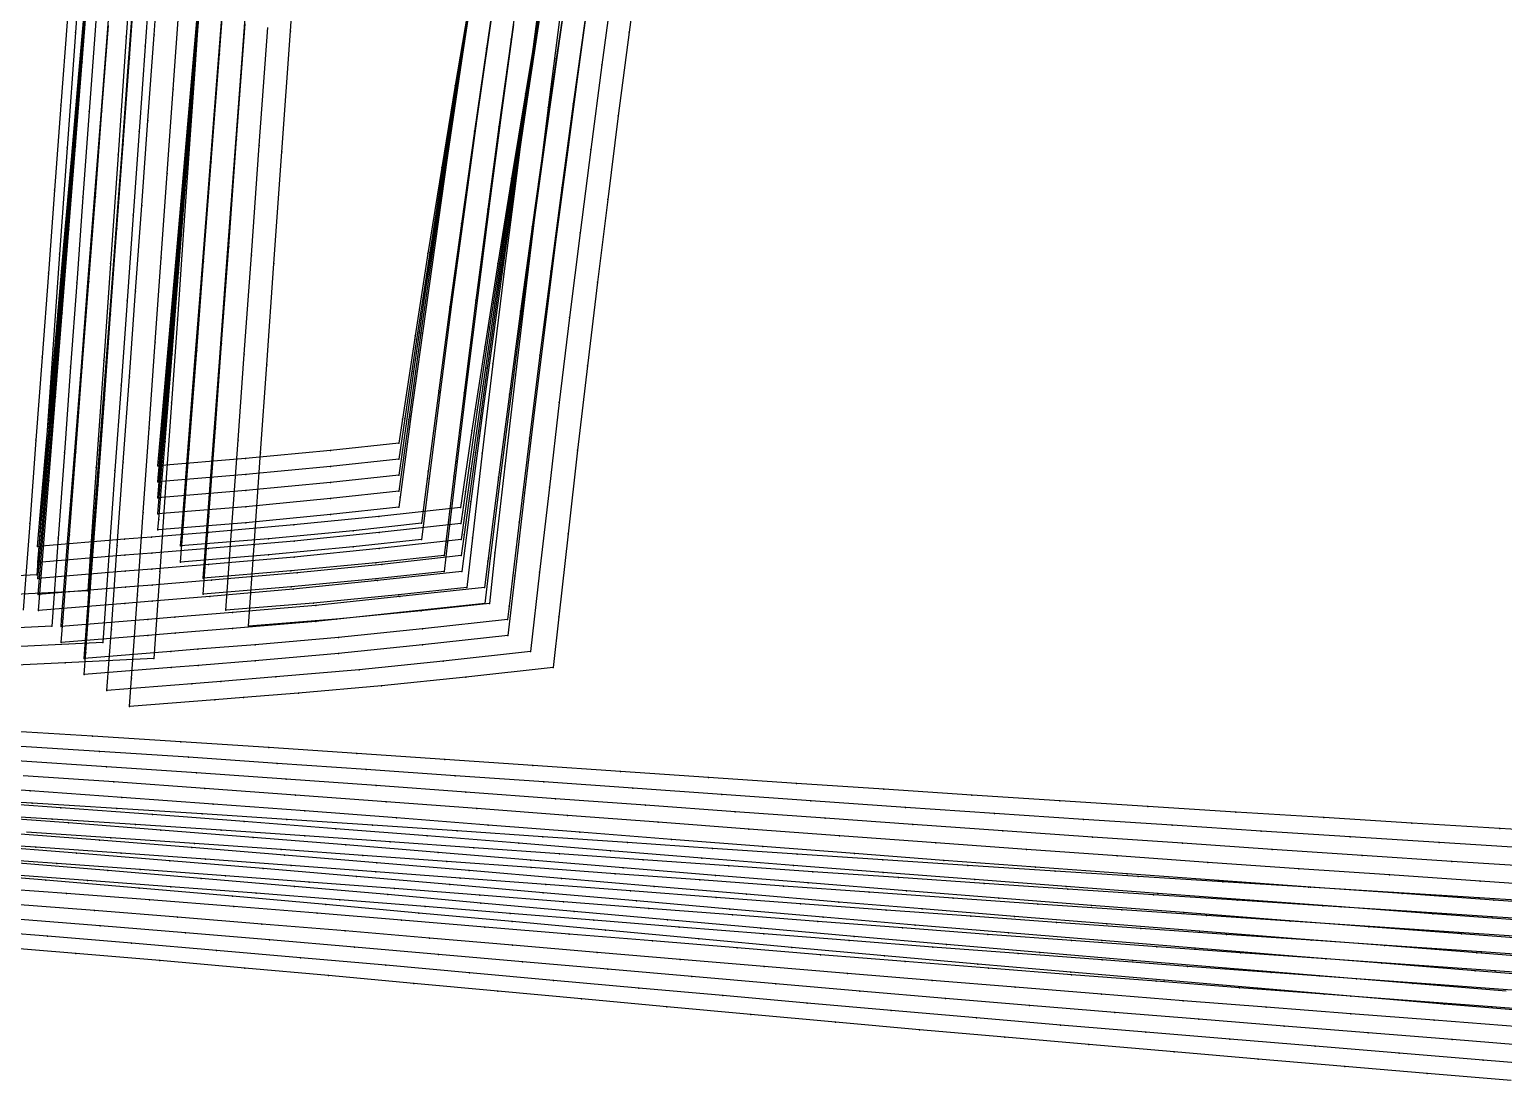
# Model space of a CAD drawing. Extents: x -2408 to 1029, y -526 to 2095.
# Drawn here: x -656.4 to -390.9, y -510.8 to -321.7 of the extents above; entities that cross this region are included whole.
import ezdxf

# ---------------------------------------------------------------- set-up
doc = ezdxf.new("R2010")
doc.units = 0

# ---------------------------------------------------------------- blocks, each defined once
blk = doc.blocks.new(' -30')
at = {"layer": '1'}
for points in [[(-373.159335, -306.029753), (-388.425717, -305.092813), (-403.8543, -304.140616), (-419.119852, -303.190243), (-434.551643, -302.220237), (-449.815997, -301.250772), (-464.742282, -300.291929), (-480.513872, -299.265657), (-495.775766, -298.258206), (-511.213094, -297.224178), (-526.473238, -296.190561), (-541.755748, -295.148551), (-557.015282, -294.106065), (-572.430787, -293.055858), (-587.691043, -292.023998), (-603.09054, -290.995455), (-618.352803, -289.993615), (-633.737054, -289.006423), (-649.002495, -288.05404), (-664.372192, -287.127176)], [(23.03223, -221.307352), (20.468155, -236.538679), (17.963312, -251.779861), (15.506252, -267.084718), (13.163728, -282.05538), (10.86412, -297.137159), (8.794178, -310.970135), (-5.88525, -312.609182), (-21.190598, -314.147225), (-36.59148, -315.480425), (-46.831846, -316.310787), (-51.691847, -316.704869), (-67.377715, -317.994652), (-66.635922, -309.541909), (-65.310522, -294.438955), (-63.969865, -279.162157), (-62.616455, -263.740033), (-61.268442, -248.379416), (-59.91503, -232.957276), (-58.596081, -217.927838)]]:
    blk.add_lwpolyline(points, dxfattribs=at)
at = {"layer": '14'}
for points in [[(-368.822548, -293.571679), (-384.674062, -292.600278), (-400.525082, -291.622457), (-416.375571, -290.636785), (-432.225418, -289.641835), (-448.074642, -288.636175), (-463.923113, -287.61838), (-479.770851, -286.587015), (-495.617764, -285.540654), (-511.314248, -284.488639), (-527.159674, -283.414513), (-543.004706, -282.333607), (-558.84971, -281.251301), (-574.694902, -280.172981), (-590.540647, -279.104026), (-606.387162, -278.049823), (-622.234812, -277.01575), (-638.083812, -276.007195), (-653.93453, -275.029536)], [(10.512979, -219.172334), (7.845557, -235.02047), (5.418554, -249.799407), (2.933615, -265.292799), (0.612923, -280.114434), (-1.669604, -295.087465), (-2.310144, -299.394169), (-14.623858, -300.726817), (-29.894684, -302.187182), (-45.705562, -303.476734), (-45.705562, -303.476734), (-45.123364, -296.84259), (-43.857443, -282.417409), (-42.430701, -266.159663), (-41.164423, -251.730409), (-39.762297, -235.753175), (-38.253435, -218.559679)]]:
    blk.add_lwpolyline(points, dxfattribs=at)
at = {"layer": '2'}
for p in [(-2.310144, -299.394169), (-45.705562, -303.476734), (8.794178, -310.970135), (-67.377715, -317.994652)]:
    blk.add_point(p, dxfattribs=at)
at = {"layer": '3'}
for p in [(-59.91503, -232.957276), (-39.762297, -235.753175), (7.845557, -235.02047), (20.468155, -236.538679), (-61.268442, -248.379416), (-41.164423, -251.730409), (5.418554, -249.799407), (17.963312, -251.779861), (-62.616455, -263.740033), (2.933615, -265.292799), (-42.430701, -266.159663), (15.506252, -267.084718), (-638.083812, -276.007195), (-622.234812, -277.01575), (-606.387162, -278.049823), (-590.540647, -279.104026), (-574.694902, -280.172981), (-558.84971, -281.251301), (-63.969865, -279.162157), (0.612923, -280.114434), (-543.004706, -282.333607), (-527.159674, -283.414513), (-43.857443, -282.417409), (13.163728, -282.05538), (-511.314248, -284.488639), (-495.617764, -285.540654), (-479.770851, -286.587015), (-649.002495, -288.05404), (-633.737054, -289.006423), (-463.923113, -287.61838), (-448.074642, -288.636175), (-618.352803, -289.993615), (-603.09054, -290.995455), (-432.225418, -289.641835), (-416.375571, -290.636785), (-400.525082, -291.622457), (-587.691043, -292.023998), (-572.430787, -293.055858), (-557.015282, -294.106065), (-384.674062, -292.600278), (-65.310522, -294.438955), (-541.755748, -295.148551), (-526.473238, -296.190561), (-511.213094, -297.224178), (-45.123364, -296.84259), (-1.669604, -295.087465), (10.86412, -297.137159), (-495.775766, -298.258206), (-480.513872, -299.265657), (-464.742282, -300.291929), (-449.815997, -301.250772), (-434.551643, -302.220237), (-29.894684, -302.187182), (-14.623858, -300.726817), (-419.119852, -303.190243), (-403.8543, -304.140616), (-388.425717, -305.092813), (-45.705562, -303.476734), (-66.635922, -309.541909), (-5.88525, -312.609182), (-36.59148, -315.480425), (-21.190598, -314.147225), (-51.691847, -316.704869), (-46.831846, -316.310787)]:
    blk.add_point(p, dxfattribs=at)
at = {"layer": '4'}
for p in [(-45.705562, -303.476734), (-46.831846, -316.310787)]:
    blk.add_point(p, dxfattribs=at)
blk = doc.blocks.new(' -31')
at = {"layer": '1'}
for points in [[(-370.646631, -309.464332), (-386.065395, -308.481187), (-401.470856, -307.495575), (-416.563246, -306.523903), (-431.967762, -305.523372), (-447.064334, -304.533157), (-462.467434, -303.511658), (-477.568247, -302.497232), (-492.969505, -301.447749), (-508.369706, -300.383404), (-523.52564, -299.32246), (-538.924263, -298.235568), (-554.014175, -297.167376), (-569.412716, -296.079403), (-584.484875, -295.02135), (-599.884799, -293.952446), (-614.939891, -292.924438), (-630.342483, -291.895187), (-645.381208, -290.917098), (-660.787724, -289.947899)], [(23.578905, -218.868095), (21.128572, -233.770103), (18.698199, -248.910995), (16.335853, -263.973199), (14.016722, -279.131526), (11.796668, -294.031834), (9.652129, -308.723848), (8.823884, -314.470463), (-5.895816, -316.114035), (-21.205548, -317.652384), (-36.605476, -318.98546), (-46.819592, -319.813747), (-51.653008, -320.205687), (-67.358122, -321.497192), (-67.231789, -320.02193), (-65.971967, -305.310233), (-64.666787, -290.068855), (-63.365997, -274.878742), (-62.055004, -259.569495), (-60.747751, -244.303919), (-59.426088, -228.870083), (-58.115096, -213.560837)]]:
    blk.add_lwpolyline(points, dxfattribs=at)
at = {"layer": '14'}
for points in [[(-379.609548, -296.167345), (-395.623802, -295.14478), (-411.637522, -294.115509), (-427.65062, -293.07774), (-443.663031, -292.029683), (-459.674685, -290.969549), (-475.685517, -289.895545), (-491.69542, -288.805885), (-508.783074, -287.623881), (-524.791244, -286.501704), (-540.798969, -285.371156), (-556.806537, -284.238117), (-572.814349, -283.10846), (-588.82269, -281.988066), (-604.831886, -280.882811), (-620.84226, -279.798574), (-636.854138, -278.741232), (-652.867844, -277.716665)], [(10.915645, -217.598059), (8.216589, -234.050346), (5.754009, -249.453769), (3.221772, -265.690253), (0.838213, -281.363997), (-1.266564, -295.569536), (-2.325335, -302.899323), (-14.639045, -304.231971), (-29.909871, -305.692335), (-45.720749, -306.981907), (-45.720749, -306.981907), (-45.137801, -300.174474), (-43.870248, -285.372503), (-42.441664, -268.690082), (-41.173751, -253.883908), (-39.769817, -237.489332), (-38.259009, -219.846726)]]:
    blk.add_lwpolyline(points, dxfattribs=at)
at = {"layer": '2'}
for p in [(-2.325335, -302.899323), (-45.720749, -306.981907), (8.823884, -314.470463), (-67.358122, -321.497192)]:
    blk.add_point(p, dxfattribs=at)
at = {"layer": '3'}
for p in [(-59.426088, -228.870083), (8.216589, -234.050346), (21.128572, -233.770103), (-39.769817, -237.489332), (-60.747751, -244.303919), (5.754009, -249.453769), (18.698199, -248.910995), (-41.173751, -253.883908), (-62.055004, -259.569495), (16.335853, -263.973199), (3.221772, -265.690253), (-42.441664, -268.690082), (-63.365997, -274.878742), (-636.854138, -278.741232), (-620.84226, -279.798574), (-604.831886, -280.882811), (14.016722, -279.131526), (-588.82269, -281.988066), (-572.814349, -283.10846), (0.838213, -281.363997), (-556.806537, -284.238117), (-540.798969, -285.371156), (-524.791244, -286.501704), (-43.870248, -285.372503), (-508.783074, -287.623881), (-491.69542, -288.805885), (-645.381208, -290.917098), (-630.342483, -291.895187), (-475.685517, -289.895545), (-459.674685, -290.969549), (-64.666787, -290.068855), (-614.939891, -292.924438), (-599.884799, -293.952446), (-443.663031, -292.029683), (-427.65062, -293.07774), (-411.637522, -294.115509), (11.796668, -294.031834), (-584.484875, -295.02135), (-569.412716, -296.079403), (-554.014175, -297.167376), (-395.623802, -295.14478), (-1.266564, -295.569536), (-538.924263, -298.235568), (-523.52564, -299.32246), (-508.369706, -300.383404), (-492.969505, -301.447749), (-477.568247, -302.497232), (-45.137801, -300.174474), (-462.467434, -303.511658), (-447.064334, -304.533157), (-14.639045, -304.231971), (-431.967762, -305.523372), (-416.563246, -306.523903), (-401.470856, -307.495575), (-65.971967, -305.310233), (-45.720749, -306.981907), (-29.909871, -305.692335), (-386.065395, -308.481187), (9.652129, -308.723848), (-21.205548, -317.652384), (-5.895816, -316.114035), (-67.231789, -320.02193), (-51.653008, -320.205687), (-46.819592, -319.813747), (-36.605476, -318.98546)]:
    blk.add_point(p, dxfattribs=at)
at = {"layer": '4'}
for p in [(-45.720749, -306.981907), (-46.819592, -319.813747)]:
    blk.add_point(p, dxfattribs=at)
blk = doc.blocks.new(' -32')
at = {"layer": '1'}
for points in [[(-376.612028, -312.349246), (-392.062592, -311.327131), (-407.163202, -310.32531), (-422.41166, -309.306678), (-437.511194, -308.289093), (-452.764681, -307.251046), (-467.862725, -306.211758), (-483.121304, -305.147157), (-498.217353, -304.078559), (-513.649987, -302.970201), (-528.743964, -301.873124), (-543.994009, -300.757449), (-559.087372, -299.651705), (-574.317811, -298.539581), (-589.412083, -297.446193), (-604.120497, -296.394241), (-619.720314, -295.298582), (-634.81867, -294.263062), (-650.014154, -293.25094)], [(24.31381, -215.087562), (21.858251, -230.334545), (19.52172, -245.201595), (17.178421, -260.466262), (14.934187, -275.471825), (12.757727, -290.411454), (10.64641, -305.202067), (8.854848, -317.970638), (-5.90563, -319.618813), (-21.220422, -321.157549), (-36.619105, -322.490482), (-46.80871, -323.316803), (-51.615619, -323.706624), (-67.34035, -324.999847), (-66.602145, -316.171308), (-65.350989, -301.208161), (-64.063095, -285.805646), (-62.807046, -270.783999), (-61.484815, -254.970842), (-60.239866, -240.081928), (-58.96323, -224.81405)]]:
    blk.add_lwpolyline(points, dxfattribs=at)
at = {"layer": '14'}
for points in [[(-377.132435, -299.587055), (-393.309773, -298.517615), (-409.486565, -297.442485), (-425.662674, -296.359494), (-441.838075, -295.266465), (-458.012707, -294.161219), (-474.186413, -293.041589), (-490.35915, -291.905397), (-506.197571, -290.774652), (-522.368393, -289.603916), (-538.538669, -288.423019), (-554.708762, -287.238375), (-570.879034, -286.056398), (-587.049845, -284.883501), (-603.221597, -283.726093), (-619.394575, -282.590595), (-635.569178, -281.483415), (-651.745769, -280.410968)], [(9.930178, -224.484278), (7.312312, -241.067052), (4.942582, -256.466773), (2.53259, -272.518207), (0.305931, -287.725786), (-1.707681, -301.853727), (-2.340525, -306.404495), (-14.654237, -307.737144), (-29.925063, -309.197508), (-45.735941, -310.487061), (-45.735941, -310.487061), (-44.721313, -298.352664), (-43.556797, -284.425696), (-42.046385, -266.361992), (-40.728198, -250.597191), (-39.283541, -233.319882), (-37.741602, -214.879135)]]:
    blk.add_lwpolyline(points, dxfattribs=at)
at = {"layer": '2'}
for p in [(-2.340525, -306.404495), (-45.735941, -310.487061), (8.854848, -317.970638), (-67.34035, -324.999847)]:
    blk.add_point(p, dxfattribs=at)
at = {"layer": '3'}
for p in [(21.858251, -230.334545), (-39.283541, -233.319882), (-60.239866, -240.081928), (7.312312, -241.067052), (19.52172, -245.201595), (-40.728198, -250.597191), (-61.484815, -254.970842), (4.942582, -256.466773), (17.178421, -260.466262), (-42.046385, -266.361992), (-62.807046, -270.783999), (2.53259, -272.518207), (14.934187, -275.471825), (-635.569178, -281.483415), (-619.394575, -282.590595), (-603.221597, -283.726093), (-587.049845, -284.883501), (-570.879034, -286.056398), (-64.063095, -285.805646), (-43.556797, -284.425696), (-554.708762, -287.238375), (-538.538669, -288.423019), (0.305931, -287.725786), (-522.368393, -289.603916), (-506.197571, -290.774652), (-490.35915, -291.905397), (12.757727, -290.411454), (-634.81867, -294.263062), (-474.186413, -293.041589), (-458.012707, -294.161219), (-619.720314, -295.298582), (-604.120497, -296.394241), (-441.838075, -295.266465), (-425.662674, -296.359494), (-589.412083, -297.446193), (-574.317811, -298.539581), (-559.087372, -299.651705), (-409.486565, -297.442485), (-393.309773, -298.517615), (-44.721313, -298.352664), (-543.994009, -300.757449), (-528.743964, -301.873124), (-65.350989, -301.208161), (-1.707681, -301.853727), (-513.649987, -302.970201), (-498.217353, -304.078559), (-483.121304, -305.147157), (10.64641, -305.202067), (-467.862725, -306.211758), (-452.764681, -307.251046), (-14.654237, -307.737144), (-437.511194, -308.289093), (-422.41166, -309.306678), (-407.163202, -310.32531), (-45.735941, -310.487061), (-29.925063, -309.197508), (-392.062592, -311.327131), (-66.602145, -316.171308), (-21.220422, -321.157549), (-5.90563, -319.618813), (-51.615619, -323.706624), (-46.80871, -323.316803), (-36.619105, -322.490482)]:
    blk.add_point(p, dxfattribs=at)
at = {"layer": '4'}
for p in [(-45.735941, -310.487061), (-46.80871, -323.316803)]:
    blk.add_point(p, dxfattribs=at)
blk = doc.blocks.new(' -33')
at = {"layer": '1'}
for points in [[(-372.742656, -315.878392), (-387.978463, -314.83589), (-403.214181, -313.792053), (-418.633127, -312.729474), (-433.867876, -311.671278), (-449.292752, -310.590136), (-464.525998, -309.510678), (-479.956925, -308.402736), (-495.187978, -307.29314), (-510.588491, -306.154018), (-525.817241, -305.012652), (-541.24244, -303.847535), (-556.470265, -302.694468), (-571.874492, -301.530836), (-587.10319, -300.388818), (-602.332926, -299.260738), (-617.718313, -298.141163), (-632.95132, -297.058181), (-648.318027, -295.997145), (-663.555715, -294.982048)], [(24.858088, -212.262082), (22.451721, -227.525934), (20.136328, -242.583103), (17.843143, -257.864375), (15.645686, -272.905587), (13.527665, -287.773234), (11.406971, -302.963508), (9.388162, -317.688627), (8.876446, -321.471863), (-5.457212, -323.074483), (-20.698023, -324.612202), (-36.094769, -325.951828), (-46.799045, -326.819305), (-51.582775, -327.206991), (-67.323875, -328.497887), (-66.058339, -313.006987), (-64.80344, -297.646285), (-63.548538, -282.285545), (-62.319356, -267.239636), (-61.064456, -251.878919), (-59.832761, -236.802251), (-58.577859, -221.441532)]]:
    blk.add_lwpolyline(points, dxfattribs=at)
at = {"layer": '14'}
for points in [[(-371.877439, -303.2079), (-388.217821, -302.090904), (-404.557672, -300.969821), (-420.896859, -299.842089), (-437.235306, -298.705142), (-453.572917, -297.556414), (-469.909596, -296.393339), (-486.245286, -295.21335), (-503.557809, -293.941453), (-519.891237, -292.722242), (-536.224043, -291.490936), (-552.556552, -290.254478), (-568.889201, -289.019803), (-585.22239, -287.793847), (-601.556519, -286.583548), (-617.892025, -285.395838), (-634.229233, -284.237662), (-650.568579, -283.115953)], [(11.258799, -216.919608), (8.533448, -234.434907), (6.042324, -250.896558), (3.815622, -265.981572), (1.59227, -281.410002), (-0.59995, -297.021955), (-2.355715, -309.909668), (-14.66943, -311.242317), (-29.940255, -312.702681), (-45.751133, -313.992233), (-45.751133, -313.992233), (-44.735199, -301.55661), (-43.569186, -287.283921), (-42.05683, -268.771795), (-40.736945, -252.615636), (-39.290431, -234.909455), (-37.746507, -216.010922)]]:
    blk.add_lwpolyline(points, dxfattribs=at)
at = {"layer": '2'}
for p in [(-2.355715, -309.909668), (-45.751133, -313.992233), (8.876446, -321.471863), (-67.323875, -328.497887)]:
    blk.add_point(p, dxfattribs=at)
at = {"layer": '3'}
for p in [(22.451721, -227.525934), (-39.290431, -234.909455), (8.533448, -234.434907), (-59.832761, -236.802251), (20.136328, -242.583103), (-61.064456, -251.878919), (6.042324, -250.896558), (-40.736945, -252.615636), (17.843143, -257.864375), (-62.319356, -267.239636), (3.815622, -265.981572), (-42.05683, -268.771795), (15.645686, -272.905587), (-63.548538, -282.285545), (1.59227, -281.410002), (-634.229233, -284.237662), (-617.892025, -285.395838), (-601.556519, -286.583548), (-585.22239, -287.793847), (-568.889201, -289.019803), (-43.569186, -287.283921), (13.527665, -287.773234), (-552.556552, -290.254478), (-536.224043, -291.490936), (-519.891237, -292.722242), (-503.557809, -293.941453), (-648.318027, -295.997145), (-632.95132, -297.058181), (-486.245286, -295.21335), (-469.909596, -296.393339), (-0.59995, -297.021955), (-617.718313, -298.141163), (-602.332926, -299.260738), (-453.572917, -297.556414), (-437.235306, -298.705142), (-420.896859, -299.842089), (-64.80344, -297.646285), (-587.10319, -300.388818), (-571.874492, -301.530836), (-404.557672, -300.969821), (-388.217821, -302.090904), (-44.735199, -301.55661), (-556.470265, -302.694468), (-541.24244, -303.847535), (-525.817241, -305.012652), (11.406971, -302.963508), (-510.588491, -306.154018), (-495.187978, -307.29314), (-479.956925, -308.402736), (-464.525998, -309.510678), (-449.292752, -310.590136), (-433.867876, -311.671278), (-418.633127, -312.729474), (-66.058339, -313.006987), (-29.940255, -312.702681), (-14.66943, -311.242317), (-403.214181, -313.792053), (-387.978463, -314.83589), (-45.751133, -313.992233), (9.388162, -317.688627), (-5.457212, -323.074483), (-36.094769, -325.951828), (-20.698023, -324.612202), (-51.582775, -327.206991), (-46.799045, -326.819305)]:
    blk.add_point(p, dxfattribs=at)
at = {"layer": '4'}
for p in [(-45.751133, -313.992233), (-46.799045, -326.819305)]:
    blk.add_point(p, dxfattribs=at)
blk = doc.blocks.new(' -34')
at = {"layer": '1'}
for points in [[(-370.15938, -319.335385), (-385.530221, -318.247969), (-400.901061, -317.160511), (-415.978248, -316.088815), (-431.348212, -314.988678), (-446.432344, -313.899969), (-461.800815, -312.779261), (-476.892099, -311.664859), (-492.258289, -310.513737), (-507.463499, -309.356625), (-522.827069, -308.170718), (-537.915343, -306.995565), (-553.277709, -305.794596), (-568.34347, -304.61822), (-583.706522, -303.425983), (-599.070645, -302.247155), (-614.115947, -301.111752), (-629.483418, -299.977411), (-644.508405, -298.898956), (-659.880782, -297.832882)], [(23.418537, -222.062692), (21.142327, -237.126687), (18.928284, -252.150665), (16.762541, -267.181782), (14.636688, -282.253826), (12.570529, -297.299002), (10.572975, -312.35331), (8.939537, -324.968567), (-6.259771, -326.610973), (-21.420251, -328.180149), (-36.413426, -329.488988), (-46.790519, -330.321388), (-51.726488, -330.717326), (-67.30835, -331.988258), (-66.64172, -323.64138), (-65.438223, -308.572395), (-64.232601, -293.476801), (-63.031731, -278.440717), (-61.826106, -263.345104), (-60.628775, -248.353321), (-59.423152, -233.257727), (-58.203864, -217.991015)]]:
    blk.add_lwpolyline(points, dxfattribs=at)
at = {"layer": '14'}
for points in [[(-369.264324, -306.666958), (-385.767575, -305.500612), (-402.270282, -304.331553), (-418.772371, -303.156799), (-435.273654, -301.973375), (-451.774057, -300.778302), (-468.273469, -299.568599), (-484.771777, -298.341289), (-500.863847, -297.124308), (-517.359792, -295.856225), (-533.854946, -294.573899), (-550.349751, -293.28483), (-566.844649, -291.996522), (-583.340118, -290.716473), (-599.836525, -289.452191), (-616.334348, -288.211174), (-632.83403, -287.000926), (-649.336013, -285.828948), (-665.840737, -284.702741)], [(11.195059, -217.991651), (8.912557, -233.036375), (6.386618, -250.132365), (4.121054, -265.870668), (1.84645, -282.074002), (-0.209566, -297.102061), (-2.139563, -311.628463), (-2.370906, -313.414822), (-14.684616, -314.74747), (-29.955441, -316.207834), (-45.76632, -317.497406), (-45.76632, -317.497406), (-45.615143, -315.604518), (-44.493508, -301.560523), (-43.232795, -285.77514), (-42.06727, -271.181596), (-40.745689, -254.634089), (-39.297317, -236.499015), (-37.751409, -217.142706)]]:
    blk.add_lwpolyline(points, dxfattribs=at)
at = {"layer": '2'}
for p in [(-2.370906, -313.414822), (-45.76632, -317.497406), (8.939537, -324.968567), (-67.30835, -331.988258)]:
    blk.add_point(p, dxfattribs=at)
at = {"layer": '3'}
for p in [(-59.423152, -233.257727), (8.912557, -233.036375), (-39.297317, -236.499015), (21.142327, -237.126687), (-60.628775, -248.353321), (6.386618, -250.132365), (18.928284, -252.150665), (-40.745689, -254.634089), (-61.826106, -263.345104), (4.121054, -265.870668), (16.762541, -267.181782), (-42.06727, -271.181596), (-63.031731, -278.440717), (1.84645, -282.074002), (14.636688, -282.253826), (-649.336013, -285.828948), (-43.232795, -285.77514), (-632.83403, -287.000926), (-616.334348, -288.211174), (-599.836525, -289.452191), (-583.340118, -290.716473), (-566.844649, -291.996522), (-550.349751, -293.28483), (-533.854946, -294.573899), (-64.232601, -293.476801), (-517.359792, -295.856225), (-500.863847, -297.124308), (-0.209566, -297.102061), (-644.508405, -298.898956), (-484.771777, -298.341289), (-468.273469, -299.568599), (12.570529, -297.299002), (-629.483418, -299.977411), (-614.115947, -301.111752), (-599.070645, -302.247155), (-451.774057, -300.778302), (-435.273654, -301.973375), (-44.493508, -301.560523), (-583.706522, -303.425983), (-568.34347, -304.61822), (-418.772371, -303.156799), (-402.270282, -304.331553), (-553.277709, -305.794596), (-537.915343, -306.995565), (-385.767575, -305.500612), (-522.827069, -308.170718), (-507.463499, -309.356625), (-492.258289, -310.513737), (-65.438223, -308.572395), (-476.892099, -311.664859), (-461.800815, -312.779261), (-2.139563, -311.628463), (10.572975, -312.35331), (-446.432344, -313.899969), (-431.348212, -314.988678), (-45.615143, -315.604518), (-14.684616, -314.74747), (-415.978248, -316.088815), (-400.901061, -317.160511), (-385.530221, -318.247969), (-45.76632, -317.497406), (-29.955441, -316.207834), (-66.64172, -323.64138), (-21.420251, -328.180149), (-6.259771, -326.610973), (-51.726488, -330.717326), (-46.790519, -330.321388), (-36.413426, -329.488988)]:
    blk.add_point(p, dxfattribs=at)
at = {"layer": '4'}
for p in [(-45.76632, -317.497406), (-46.790519, -330.321388)]:
    blk.add_point(p, dxfattribs=at)
blk = doc.blocks.new(' -35')
at = {"layer": '1'}
for points in [[(-380.058656, -321.892006), (-395.429036, -320.769594), (-410.489672, -319.666531), (-425.859359, -318.534784), (-440.927501, -317.417342), (-456.295825, -316.267188), (-471.371645, -315.126101), (-486.737789, -313.947217), (-501.821522, -312.771718), (-517.184815, -311.556191), (-532.431516, -310.3369), (-547.793194, -309.10119), (-562.848737, -307.889119), (-578.210751, -306.657574), (-593.573671, -305.437374), (-608.60819, -304.260266), (-623.974281, -303.080739), (-638.987994, -301.957219), (-654.358941, -300.84264)], [(24.056845, -218.501739), (21.862068, -233.299969), (19.641177, -248.66026), (17.534241, -263.575783), (15.439514, -278.730104), (13.427843, -293.658818), (11.476412, -308.59545), (9.552536, -323.717233), (8.947917, -328.471184), (-6.276197, -330.116275), (-21.435544, -331.685323), (-36.429235, -332.99418), (-46.78319, -333.82473), (-51.702818, -334.219371), (-67.295289, -335.491257), (-67.202679, -334.305783), (-66.054287, -319.605575), (-64.888051, -304.676936), (-63.702103, -289.495978), (-62.523941, -274.414689), (-61.334851, -259.193508), (-60.15669, -244.112224), (-58.947935, -228.639329), (-57.769772, -213.558038)]]:
    blk.add_lwpolyline(points, dxfattribs=at)
at = {"layer": '14'}
for points in [[(-380.258736, -309.144425), (-396.754401, -307.938803), (-413.249481, -306.729329), (-429.743777, -305.51279), (-446.237205, -304.285964), (-462.72968, -303.045631), (-479.221003, -301.788578), (-495.711088, -300.511585), (-511.856321, -299.239829), (-528.344142, -297.923994), (-544.831437, -296.598554), (-561.318709, -295.271153), (-577.806346, -293.949448), (-594.294851, -292.641083), (-610.784727, -291.353704), (-627.276361, -290.094966), (-643.770257, -288.872514), (-660.266918, -287.693996)], [(11.604896, -215.907465), (9.296204, -231.459032), (7.145537, -246.318757), (4.796939, -262.960416), (2.729023, -277.983011), (0.709868, -293.009817), (-1.192807, -307.544226), (-2.386096, -316.919994), (-14.699809, -318.252643), (-29.970634, -319.713007), (-45.781512, -321.002579), (-45.781512, -321.002579), (-45.630141, -319.064922), (-44.507065, -304.688776), (-43.244736, -288.530091), (-42.077715, -273.591404), (-40.754439, -256.652557), (-39.304207, -238.088582), (-37.756316, -218.274508)]]:
    blk.add_lwpolyline(points, dxfattribs=at)
at = {"layer": '2'}
for p in [(-2.386096, -316.919994), (-45.781512, -321.002579), (8.947917, -328.471184), (-67.295289, -335.491257)]:
    blk.add_point(p, dxfattribs=at)
at = {"layer": '3'}
for p in [(-58.947935, -228.639329), (9.296204, -231.459032), (21.862068, -233.299969), (-39.304207, -238.088582), (-60.15669, -244.112224), (7.145537, -246.318757), (19.641177, -248.66026), (-40.754439, -256.652557), (-61.334851, -259.193508), (4.796939, -262.960416), (17.534241, -263.575783), (-62.523941, -274.414689), (-42.077715, -273.591404), (2.729023, -277.983011), (15.439514, -278.730104), (-643.770257, -288.872514), (-43.244736, -288.530091), (-627.276361, -290.094966), (-610.784727, -291.353704), (-63.702103, -289.495978), (-594.294851, -292.641083), (-577.806346, -293.949448), (0.709868, -293.009817), (13.427843, -293.658818), (-561.318709, -295.271153), (-544.831437, -296.598554), (-528.344142, -297.923994), (-511.856321, -299.239829), (-638.987994, -301.957219), (-495.711088, -300.511585), (-479.221003, -301.788578), (-623.974281, -303.080739), (-608.60819, -304.260266), (-462.72968, -303.045631), (-446.237205, -304.285964), (-64.888051, -304.676936), (-44.507065, -304.688776), (-593.573671, -305.437374), (-578.210751, -306.657574), (-562.848737, -307.889119), (-429.743777, -305.51279), (-413.249481, -306.729329), (-1.192807, -307.544226), (-547.793194, -309.10119), (-532.431516, -310.3369), (-396.754401, -307.938803), (11.476412, -308.59545), (-517.184815, -311.556191), (-501.821522, -312.771718), (-486.737789, -313.947217), (-471.371645, -315.126101), (-456.295825, -316.267188), (-440.927501, -317.417342), (-14.699809, -318.252643), (-425.859359, -318.534784), (-410.489672, -319.666531), (-395.429036, -320.769594), (-66.054287, -319.605575), (-45.781512, -321.002579), (-45.630141, -319.064922), (-29.970634, -319.713007), (9.552536, -323.717233), (-21.435544, -331.685323), (-6.276197, -330.116275), (-67.202679, -334.305783), (-51.702818, -334.219371), (-46.78319, -333.82473), (-36.429235, -332.99418)]:
    blk.add_point(p, dxfattribs=at)
at = {"layer": '4'}
for p in [(-45.781512, -321.002579), (-46.78319, -333.82473)]:
    blk.add_point(p, dxfattribs=at)
blk = doc.blocks.new(' -36')
at = {"layer": '1'}
for points in [[(-371.109986, -325.825073), (-386.098316, -324.695337), (-401.323935, -323.547214), (-416.311969, -322.413832), (-431.546185, -321.255755), (-446.533149, -320.107825), (-461.776212, -318.928919), (-476.761207, -317.756053), (-491.744892, -316.566135), (-506.995499, -315.335066), (-521.97626, -314.109339), (-537.243101, -312.84839), (-552.222473, -311.605443), (-567.447619, -310.342887), (-582.427615, -309.107693), (-597.629275, -307.867498), (-612.611917, -306.664332), (-627.790771, -305.471098), (-642.777801, -304.324451), (-657.767659, -303.214828)], [(24.291024, -217.478387), (22.12355, -232.428315), (19.970033, -247.664884), (17.866428, -262.908425), (15.835706, -277.963867), (13.831663, -293.2208), (11.885915, -308.490291), (9.974508, -323.825703), (8.967531, -331.972618), (-6.289378, -333.621212), (-21.45056, -335.190469), (-36.443399, -336.499496), (-46.776857, -337.327843), (-51.675367, -337.720487), (-67.28332, -338.991051), (-66.943126, -334.541418), (-65.800352, -319.594318), (-64.657857, -304.650864), (-63.495757, -289.450985), (-62.315311, -274.011139), (-61.145822, -258.714614), (-59.965376, -243.27477), (-58.793954, -227.952949)]]:
    blk.add_lwpolyline(points, dxfattribs=at)
at = {"layer": '14'}
for points in [[(-374.924507, -312.801369), (-391.582949, -311.545906), (-408.240853, -310.288464), (-424.89798, -309.025397), (-441.554228, -307.753049), (-458.209454, -306.467765), (-474.863555, -305.165888), (-491.516312, -303.84377), (-509.21767, -302.412573), (-525.867796, -301.045736), (-542.517232, -299.667298), (-559.166528, -298.285501), (-575.816194, -296.908591), (-592.466782, -295.544809), (-609.118724, -294.202407), (-625.772571, -292.889628), (-642.428835, -291.614717), (-659.088025, -290.385919)], [(12.019141, -213.645721), (9.684391, -229.702255), (7.505557, -245.089814), (5.119883, -262.388199), (3.010748, -278.085062), (0.937459, -293.909489), (-1.045863, -309.466333), (-2.401287, -320.425148), (-14.715003, -321.757798), (-29.985828, -323.218169), (-45.7967, -324.507751), (-45.796704, -324.507751), (-45.384744, -319.11944), (-44.239405, -304.138785), (-42.886366, -286.441487), (-41.662436, -270.432889), (-40.291833, -252.505847), (-38.803887, -233.044013), (-37.227936, -212.431096)]]:
    blk.add_lwpolyline(points, dxfattribs=at)
at = {"layer": '2'}
for p in [(-2.401287, -320.425148), (-45.796704, -324.507751), (8.967531, -331.972618), (-67.28332, -338.991051)]:
    blk.add_point(p, dxfattribs=at)
at = {"layer": '3'}
for p in [(9.684391, -229.702255), (-38.803887, -233.044013), (22.12355, -232.428315), (-59.965376, -243.27477), (7.505557, -245.089814), (19.970033, -247.664884), (-40.291833, -252.505847), (-61.145822, -258.714614), (5.119883, -262.388199), (17.866428, -262.908425), (-41.662436, -270.432889), (-62.315311, -274.011139), (3.010748, -278.085062), (15.835706, -277.963867), (-42.886366, -286.441487), (-642.428835, -291.614717), (-63.495757, -289.450985), (-625.772571, -292.889628), (-609.118724, -294.202407), (0.937459, -293.909489), (13.831663, -293.2208), (-592.466782, -295.544809), (-575.816194, -296.908591), (-559.166528, -298.285501), (-542.517232, -299.667298), (-525.867796, -301.045736), (-509.21767, -302.412573), (-642.777801, -304.324451), (-491.516312, -303.84377), (-474.863555, -305.165888), (-64.657857, -304.650864), (-44.239405, -304.138785), (-627.790771, -305.471098), (-612.611917, -306.664332), (-597.629275, -307.867498), (-458.209454, -306.467765), (-441.554228, -307.753049), (-582.427615, -309.107693), (-567.447619, -310.342887), (-424.89798, -309.025397), (-408.240853, -310.288464), (-1.045863, -309.466333), (11.885915, -308.490291), (-552.222473, -311.605443), (-537.243101, -312.84839), (-391.582949, -311.545906), (-521.97626, -314.109339), (-506.995499, -315.335066), (-491.744892, -316.566135), (-476.761207, -317.756053), (-461.776212, -318.928919), (-446.533149, -320.107825), (-65.800352, -319.594318), (-45.384744, -319.11944), (-431.546185, -321.255755), (-416.311969, -322.413832), (-401.323935, -323.547214), (-29.985828, -323.218169), (-14.715003, -321.757798), (9.974508, -323.825703), (-386.098316, -324.695337), (-45.7967, -324.507751), (-6.289378, -333.621212), (-66.943126, -334.541418), (-36.443399, -336.499496), (-21.45056, -335.190469), (-51.675367, -337.720487), (-46.776857, -337.327843)]:
    blk.add_point(p, dxfattribs=at)
at = {"layer": '4'}
for p in [(-45.7967, -324.507751), (-46.776857, -337.327843)]:
    blk.add_point(p, dxfattribs=at)
blk = doc.blocks.new(' -37')
at = {"layer": '1'}
for points in [[(-55.708602, -31.337396), (-56.846135, -46.630441), (-57.959834, -61.60306), (-59.073531, -76.575659), (-60.22429, -92.046513), (-61.337987, -107.019113), (-62.474733, -122.301583), (-63.588432, -137.274201), (-64.70213, -152.2468), (-65.838876, -167.529269), (-66.952574, -182.501879), (-68.066272, -197.474488), (-69.217031, -212.94534), (-70.330728, -227.917937), (-71.444426, -242.890543), (-72.581959, -258.183594), (-73.695657, -273.156189), (-74.81739, -288.23683), (-75.931088, -303.209436), (-77.044785, -318.182043), (-78.206615, -333.801727)], [(-381.164088, -328.321985), (-396.497297, -327.130311), (-411.484805, -325.964191), (-426.703417, -324.775503), (-441.690021, -323.597393), (-456.40136, -322.431127), (-471.902847, -321.188842), (-486.886278, -319.971408), (-502.122527, -318.713448), (-517.102886, -317.458679), (-532.226095, -316.177901), (-547.204588, -314.901198), (-562.419911, -313.602854), (-577.398712, -312.329684), (-592.590059, -311.049699), (-607.571222, -309.804694), (-622.739327, -308.568078), (-637.724826, -307.376246), (-652.713141, -306.219829)], [(22.900884, -227.772931), (20.828694, -242.668798), (18.778541, -257.766653), (16.789108, -272.75228), (14.832098, -287.862507), (12.94765, -302.848391), (11.096275, -317.9719), (9.277213, -333.050597), (8.985937, -335.474167), (-6.302403, -337.126134), (-21.465563, -338.695611), (-36.457505, -340.004558), (-46.771507, -340.831337), (-51.650178, -341.222437), (-67.272859, -342.494316), (-66.084502, -326.620334), (-64.961208, -311.615444), (-63.822191, -296.400515), (-62.698897, -281.395621), (-61.551281, -266.065857), (-60.427986, -251.060959), (-59.297045, -235.953924), (-58.173751, -220.949029)]]:
    blk.add_lwpolyline(points, dxfattribs=at)
at = {"layer": '14'}
for points in [[(-372.143739, -316.284671), (-388.794947, -314.990613), (-405.445605, -313.696131), (-422.095541, -312.397339), (-438.7446, -311.090346), (-455.392629, -309.771261), (-472.039473, -308.436196), (-488.684979, -307.081259), (-503.666149, -305.841563), (-520.308955, -304.442927), (-536.950896, -303.029512), (-553.592508, -301.609709), (-570.234326, -300.191908), (-586.876888, -298.7845), (-603.520729, -297.395875), (-620.166385, -296.034424), (-636.814393, -294.708537), (-653.465288, -293.426604)], [(11.954161, -214.560019), (9.622944, -231.006763), (7.448891, -246.768041), (5.448068, -261.637589), (3.298376, -278.013451), (1.171975, -294.644615), (-0.701022, -309.696005), (-2.416477, -323.930321), (-14.730188, -325.262971), (-30.001014, -326.723341), (-45.811892, -328.012886), (-45.811892, -328.012886), (-45.399405, -322.502914), (-44.2526, -307.183969), (-42.89783, -289.087042), (-41.672335, -272.716969), (-40.299975, -254.38507), (-38.810126, -234.483766), (-37.232159, -213.405387)]]:
    blk.add_lwpolyline(points, dxfattribs=at)
at = {"layer": '2'}
for p in [(-2.416477, -323.930321), (-45.811892, -328.012886), (8.985937, -335.474167), (-67.272859, -342.494316)]:
    blk.add_point(p, dxfattribs=at)
at = {"layer": '3'}
for p in [(9.622944, -231.006763), (-59.297045, -235.953924), (-38.810126, -234.483766), (-71.444426, -242.890543), (20.828694, -242.668798), (7.448891, -246.768041), (-60.427986, -251.060959), (-40.299975, -254.38507), (-72.581959, -258.183594), (18.778541, -257.766653), (5.448068, -261.637589), (-61.551281, -266.065857), (-73.695657, -273.156189), (-41.672335, -272.716969), (16.789108, -272.75228), (3.298376, -278.013451), (-62.698897, -281.395621), (-74.81739, -288.23683), (-42.89783, -289.087042), (14.832098, -287.862507), (-636.814393, -294.708537), (-620.166385, -296.034424), (-63.822191, -296.400515), (1.171975, -294.644615), (-603.520729, -297.395875), (-586.876888, -298.7845), (-570.234326, -300.191908), (-553.592508, -301.609709), (-536.950896, -303.029512), (-520.308955, -304.442927), (-75.931088, -303.209436), (12.94765, -302.848391), (-637.724826, -307.376246), (-503.666149, -305.841563), (-488.684979, -307.081259), (-44.2526, -307.183969), (-622.739327, -308.568078), (-607.571222, -309.804694), (-472.039473, -308.436196), (-455.392629, -309.771261), (-0.701022, -309.696005), (-592.590059, -311.049699), (-577.398712, -312.329684), (-438.7446, -311.090346), (-422.095541, -312.397339), (-64.961208, -311.615444), (-562.419911, -313.602854), (-547.204588, -314.901198), (-405.445605, -313.696131), (-388.794947, -314.990613), (-532.226095, -316.177901), (-517.102886, -317.458679), (-77.044785, -318.182043), (11.096275, -317.9719), (-502.122527, -318.713448), (-486.886278, -319.971408), (-471.902847, -321.188842), (-456.40136, -322.431127), (-441.690021, -323.597393), (-45.399405, -322.502914), (-426.703417, -324.775503), (-411.484805, -325.964191), (-14.730188, -325.262971), (-396.497297, -327.130311), (-66.084502, -326.620334), (-45.811892, -328.012886), (-30.001014, -326.723341), (9.277213, -333.050597), (-21.465563, -338.695611), (-6.302403, -337.126134), (-51.650178, -341.222437), (-46.771507, -340.831337), (-36.457505, -340.004558)]:
    blk.add_point(p, dxfattribs=at)
at = {"layer": '4'}
for p in [(-45.811892, -328.012886), (-46.771507, -340.831337)]:
    blk.add_point(p, dxfattribs=at)
blk = doc.blocks.new(' -38')
at = {"layer": '1'}
for points in [[(-50.709849, -29.526795), (-51.811228, -44.66076), (-52.933849, -60.086616), (-54.056117, -75.50762), (-55.178737, -90.933475), (-56.286828, -106.159682), (-57.409448, -121.585519), (-58.532069, -137.011376), (-59.655531, -152.448799), (-60.778149, -167.874637), (-61.897461, -183.255028), (-63.02008, -198.680873), (-64.122376, -213.827451), (-65.244994, -229.253291), (-66.367614, -244.679141), (-67.489424, -260.09386), (-68.612044, -275.519705), (-69.711253, -290.623867), (-70.833872, -306.049707), (-71.956493, -321.475549), (-73.108845, -337.309914), (-89.036407, -338.090877)], [(-377.871486, -331.841428), (-393.234888, -330.611362), (-408.352656, -329.401497), (-423.47021, -328.188497), (-438.85538, -326.946902), (-453.971525, -325.717039), (-469.36682, -324.451346), (-484.480579, -323.19214), (-499.886211, -321.887599), (-514.996526, -320.588153), (-530.160561, -319.268771), (-545.268729, -317.944592), (-560.649482, -316.593849), (-575.757856, -315.271431), (-590.867173, -313.959848), (-606.223716, -312.644678), (-621.336548, -311.374729), (-636.669241, -310.117893), (-651.78772, -308.916319)], [(23.669796, -222.93785), (21.614176, -237.940779), (19.617969, -252.873958), (17.624889, -268.128991), (15.718471, -283.07392), (13.830111, -298.318725), (12.030936, -313.276906), (10.261508, -328.238653), (8.997169, -338.976479), (-6.317054, -340.631246), (-21.480706, -342.200776), (-36.472426, -343.509698), (-46.767049, -344.334946), (-51.629158, -344.72472), (-67.26356, -345.99762), (-66.97114, -342.010342), (-65.865256, -326.931109), (-64.760455, -311.866618), (-63.628014, -296.425219), (-62.506484, -281.132614), (-61.374045, -265.691257), (-60.261109, -250.515838), (-59.128669, -235.074469), (-58.019185, -219.94611)]]:
    blk.add_lwpolyline(points, dxfattribs=at)
at = {"layer": '14'}
for points in [[(-372.280916, -319.547715), (-389.094561, -318.202078), (-405.907649, -316.856893), (-422.719985, -315.507814), (-439.531393, -314.150492), (-456.341658, -312.780583), (-473.150681, -311.393731), (-489.958248, -309.985592), (-506.522355, -308.572932), (-523.326884, -307.116879), (-540.130614, -305.646606), (-556.934097, -304.171134), (-573.737918, -302.699483), (-590.542667, -301.240673), (-607.348893, -299.803726), (-624.157259, -298.397655), (-640.968316, -297.031482), (-657.782651, -295.714229)], [(10.014866, -228.993255), (7.812654, -245.285543), (5.781424, -260.707009), (3.591781, -277.765962), (1.698158, -292.901964), (-0.100698, -307.643525), (-1.821911, -322.152544), (-2.431667, -327.435493), (-14.745382, -328.768144), (-30.016207, -330.228514), (-45.827084, -331.518059), (-45.827084, -331.518059), (-44.804623, -317.576313), (-43.631118, -301.575003), (-42.518429, -286.402942), (-41.239083, -268.958442), (-39.822487, -249.642469), (-38.298056, -228.85611)]]:
    blk.add_lwpolyline(points, dxfattribs=at)
at = {"layer": '2'}
for p in [(-2.431667, -327.435493), (-45.827084, -331.518059), (-73.108845, -337.309914), (8.997169, -338.976479), (-67.26356, -345.99762)]:
    blk.add_point(p, dxfattribs=at)
at = {"layer": '3'}
for p in [(-59.128669, -235.074469), (21.614176, -237.940779), (-66.367614, -244.679141), (7.812654, -245.285543), (-60.261109, -250.515838), (-39.822487, -249.642469), (19.617969, -252.873958), (-67.489424, -260.09386), (5.781424, -260.707009), (-61.374045, -265.691257), (-41.239083, -268.958442), (17.624889, -268.128991), (-68.612044, -275.519705), (3.591781, -277.765962), (-62.506484, -281.132614), (15.718471, -283.07392), (-42.518429, -286.402942), (-69.711253, -290.623867), (1.698158, -292.901964), (-640.968316, -297.031482), (-63.628014, -296.425219), (-624.157259, -298.397655), (-607.348893, -299.803726), (13.830111, -298.318725), (-590.542667, -301.240673), (-43.631118, -301.575003), (-573.737918, -302.699483), (-556.934097, -304.171134), (-540.130614, -305.646606), (-523.326884, -307.116879), (-70.833872, -306.049707), (-0.100698, -307.643525), (-636.669241, -310.117893), (-506.522355, -308.572932), (-489.958248, -309.985592), (-621.336548, -311.374729), (-606.223716, -312.644678), (-473.150681, -311.393731), (-456.341658, -312.780583), (-64.760455, -311.866618), (-590.867173, -313.959848), (-575.757856, -315.271431), (-439.531393, -314.150492), (-422.719985, -315.507814), (12.030936, -313.276906), (-560.649482, -316.593849), (-545.268729, -317.944592), (-405.907649, -316.856893), (-389.094561, -318.202078), (-44.804623, -317.576313), (-530.160561, -319.268771), (-514.996526, -320.588153), (-499.886211, -321.887599), (-484.480579, -323.19214), (-71.956493, -321.475549), (-1.821911, -322.152544), (-469.36682, -324.451346), (-453.971525, -325.717039), (-438.85538, -326.946902), (-423.47021, -328.188497), (-65.865256, -326.931109), (-14.745382, -328.768144), (10.261508, -328.238653), (-408.352656, -329.401497), (-393.234888, -330.611362), (-45.827084, -331.518059), (-30.016207, -330.228514), (-66.97114, -342.010342), (-21.480706, -342.200776), (-6.317054, -340.631246), (-51.629158, -344.72472), (-46.767049, -344.334946), (-36.472426, -343.509698)]:
    blk.add_point(p, dxfattribs=at)
at = {"layer": '4'}
for p in [(-45.827084, -331.518059), (-46.767049, -344.334946)]:
    blk.add_point(p, dxfattribs=at)
blk = doc.blocks.new(' -39')
at = {"layer": '1'}
for points in [[(-46.197597, -34.594239), (-47.26383, -49.561821), (-48.359335, -64.94033), (-49.45484, -80.31884), (-50.549018, -95.678724), (-51.644522, -111.057234), (-52.725251, -126.228312), (-53.820757, -141.606824), (-54.901841, -156.782888), (-55.997346, -172.161399), (-57.078074, -187.332486), (-58.173579, -202.710995), (-59.27038, -218.107693), (-60.365885, -233.486202), (-61.461389, -248.864711), (-62.536286, -263.953912), (-63.631791, -279.332419), (-64.712761, -294.506884), (-65.808267, -309.885393), (-66.903773, -325.263905), (-68.011785, -340.817986), (-83.960582, -341.594764)], [(-372.261771, -335.568273), (-387.650479, -334.297441), (-402.767506, -333.05311), (-417.884442, -331.808156), (-433.252995, -330.536635), (-448.368769, -329.277223), (-463.747899, -327.984156), (-478.861423, -326.697909), (-494.251373, -325.367842), (-509.361396, -324.041534), (-524.576187, -322.688298), (-539.683514, -321.331744), (-555.054786, -319.945953), (-570.16184, -318.585931), (-585.269618, -317.234377), (-600.616008, -315.876921), (-615.727055, -314.562388), (-631.049142, -313.258955), (-646.165642, -312.008673), (-661.46433, -310.785944)], [(23.907784, -221.762385), (21.883158, -236.846901), (19.888271, -252.088035), (17.968527, -267.102695), (16.065096, -282.355529), (14.212866, -297.632383), (12.414448, -312.89794), (10.652834, -328.167821), (9.021389, -342.477379), (-6.68889, -344.174981), (-21.856916, -345.740545), (-36.847339, -347.044002), (-46.763444, -347.83886), (-51.949772, -348.254585), (-67.255349, -349.501114), (-66.458314, -338.412496), (-65.379945, -323.409859), (-64.298797, -308.368561), (-63.194304, -293.002476), (-62.085663, -277.578708), (-60.981169, -262.212622), (-59.877888, -246.863432), (-58.773394, -231.49735), (-57.680081, -216.28681)]]:
    blk.add_lwpolyline(points, dxfattribs=at)
at = {"layer": '14'}
for points in [[(-58.446035, -27.803522), (-59.550186, -43.303404), (-60.819717, -61.124854), (-62.225442, -80.858185), (-63.738177, -102.093688), (-64.791704, -116.882931), (-65.871173, -132.036323), (-66.967937, -147.432511), (-68.073349, -162.950088), (-69.178761, -178.467665), (-70.275525, -193.863853), (-71.354995, -209.017263), (-72.922857, -231.026639), (-74.403165, -251.80694), (-75.766733, -270.94848), (-76.98438, -288.041587), (-78.330474, -306.937831), (-79.87936, -328.681183), (-98.14022, -329.574564)], [(-383.480726, -321.898169), (-400.286632, -320.515133), (-417.091804, -319.130417), (-433.89609, -317.739438), (-450.699301, -316.337614), (-467.501246, -314.920366), (-484.301774, -313.48311), (-500.92053, -312.0371), (-517.71781, -310.550055), (-534.513969, -309.04535), (-551.309658, -307.532143), (-568.105492, -306.019597), (-584.902087, -304.516876), (-601.700095, -303.033139), (-618.500055, -301.577554), (-635.302619, -300.159282), (-652.108404, -298.787484)], [(10.411413, -226.79901), (8.181215, -243.621022), (6.11989, -259.595076), (4.242814, -274.50511), (2.255168, -290.688573), (0.334975, -306.741796), (-1.437959, -321.994955), (-2.446858, -330.940666), (-14.76057, -332.273313), (-30.031397, -333.733671), (-45.842271, -335.023232), (-45.842276, -335.023232), (-44.81851, -320.78026), (-43.643506, -304.43322), (-42.529397, -288.933367), (-41.248417, -271.111949), (-39.830014, -251.378655), (-38.303634, -230.143154)]]:
    blk.add_lwpolyline(points, dxfattribs=at)
at = {"layer": '2'}
for p in [(-79.87936, -328.681183), (-2.446858, -330.940666), (-45.842276, -335.023232), (-68.011785, -340.817986), (9.021389, -342.477379), (-67.255349, -349.501114)]:
    blk.add_point(p, dxfattribs=at)
at = {"layer": '3'}
for p in [(-72.922857, -231.026639), (-60.365885, -233.486202), (-58.773394, -231.49735), (21.883158, -236.846901), (8.181215, -243.621022), (-61.461389, -248.864711), (-59.877888, -246.863432), (-74.403165, -251.80694), (-39.830014, -251.378655), (19.888271, -252.088035), (6.11989, -259.595076), (-60.981169, -262.212622), (-62.536286, -263.953912), (17.968527, -267.102695), (-75.766733, -270.94848), (-41.248417, -271.111949), (4.242814, -274.50511), (-62.085663, -277.578708), (-63.631791, -279.332419), (16.065096, -282.355529), (-76.98438, -288.041587), (-42.529397, -288.933367), (2.255168, -290.688573), (-64.712761, -294.506884), (-63.194304, -293.002476), (14.212866, -297.632383), (-635.302619, -300.159282), (-618.500055, -301.577554), (-601.700095, -303.033139), (-584.902087, -304.516876), (-43.643506, -304.43322), (-568.105492, -306.019597), (-551.309658, -307.532143), (-78.330474, -306.937831), (0.334975, -306.741796), (-534.513969, -309.04535), (-517.71781, -310.550055), (-65.808267, -309.885393), (-64.298797, -308.368561), (-646.165642, -312.008673), (-500.92053, -312.0371), (12.414448, -312.89794), (-631.049142, -313.258955), (-615.727055, -314.562388), (-484.301774, -313.48311), (-467.501246, -314.920366), (-600.616008, -315.876921), (-585.269618, -317.234377), (-450.699301, -316.337614), (-433.89609, -317.739438), (-570.16184, -318.585931), (-555.054786, -319.945953), (-417.091804, -319.130417), (-400.286632, -320.515133), (-44.81851, -320.78026), (-539.683514, -321.331744), (-524.576187, -322.688298), (-65.379945, -323.409859), (-1.437959, -321.994955), (-509.361396, -324.041534), (-494.251373, -325.367842), (-66.903773, -325.263905), (-478.861423, -326.697909), (-463.747899, -327.984156), (10.652834, -328.167821), (-448.368769, -329.277223), (-433.252995, -330.536635), (-417.884442, -331.808156), (-402.767506, -333.05311), (-387.650479, -334.297441), (-30.031397, -333.733671), (-14.76057, -332.273313), (-45.842271, -335.023232), (-66.458314, -338.412496), (-6.68889, -344.174981), (-36.847339, -347.044002), (-21.856916, -345.740545), (-51.949772, -348.254585), (-46.763444, -347.83886)]:
    blk.add_point(p, dxfattribs=at)
at = {"layer": '4'}
for p in [(-45.842271, -335.023232), (-46.763444, -347.83886)]:
    blk.add_point(p, dxfattribs=at)
blk = doc.blocks.new(' -40')
at = {"layer": '1'}
for points in [[(-41.698473, -40.187415), (-42.767851, -55.516657), (-43.827046, -70.699922), (-44.889935, -85.93614), (-45.949129, -101.119387), (-47.008325, -116.302652), (-48.057029, -131.335525), (-49.116223, -146.518771), (-50.16535, -161.557697), (-51.224546, -176.740962), (-52.273251, -191.773832), (-53.332446, -206.957082), (-54.398895, -222.244329), (-55.458089, -237.427587), (-56.517284, -252.610845), (-57.595127, -268.061416), (-58.654322, -283.244669), (-59.704674, -298.30116), (-60.763868, -313.48442), (-61.823063, -328.667675), (-62.915435, -344.326515), (-78.884858, -345.098581), (-94.038029, -345.817426)], [(-382.593038, -337.965144), (-397.709153, -336.685594), (-412.540104, -335.431908), (-428.177228, -334.10545), (-443.292466, -332.815598), (-458.655252, -331.494238), (-473.768397, -330.180048), (-489.14248, -328.823993), (-504.252189, -327.470857), (-519.516702, -326.084075), (-534.62323, -324.695915), (-549.985163, -323.276147), (-565.090924, -321.879659), (-580.19726, -320.489389), (-595.533707, -319.091128), (-610.643021, -317.733578), (-625.954713, -316.385265), (-641.069319, -315.088067), (-656.357293, -313.81678)], [(24.661107, -216.636269), (22.677641, -231.607982), (20.734908, -246.654071), (18.837424, -261.705962), (17.00166, -276.604681), (15.193906, -291.667594), (13.429258, -306.829152), (11.718877, -321.903454), (10.05064, -336.833296), (9.034179, -345.979538), (-6.702585, -347.679998), (-21.872005, -349.245701), (-36.861796, -350.549084), (-46.760602, -351.342583), (-51.930402, -351.756984), (-67.248149, -353.004608), (-66.886593, -347.874671), (-65.835405, -332.959915), (-64.78317, -318.0303), (-63.713644, -302.855353), (-62.623366, -287.385957), (-61.553839, -272.211011), (-60.483517, -257.02478), (-59.413992, -241.849848), (-58.356571, -226.846667)]]:
    blk.add_lwpolyline(points, dxfattribs=at)
at = {"layer": '14'}
for points in [[(-54.470185, -40.772939), (-55.739716, -58.971309), (-57.145441, -79.121963), (-58.658175, -100.806576), (-59.711703, -115.908596), (-60.791174, -131.382505), (-61.887938, -147.104309), (-62.99335, -162.950068), (-64.098761, -178.795828), (-65.195526, -194.517631), (-66.274995, -209.991522), (-67.842857, -232.466376), (-69.323164, -253.686154), (-70.686734, -273.232537), (-71.90438, -290.687148), (-73.250475, -309.983028), (-74.799361, -332.186356), (-92.667467, -333.055488)], [(-377.871778, -325.620422), (-394.67039, -324.198484), (-411.468373, -322.777212), (-428.265524, -321.351802), (-445.061677, -319.917446), (-461.856551, -318.469345), (-478.64998, -317.002693), (-495.441762, -315.512684), (-512.113697, -314.006659), (-528.902373, -312.468892), (-545.690378, -310.919236), (-562.47828, -309.366994), (-579.266757, -307.821457), (-596.056452, -306.291923), (-612.848006, -304.787688), (-629.642099, -303.318043), (-646.439297, -301.892292), (-663.240281, -300.519727)], [(10.348387, -227.949103), (8.122508, -245.152048), (6.066547, -261.487586), (4.195515, -276.734939), (2.215534, -293.284352), (0.304094, -309.700381), (-1.459382, -325.298129), (-2.462048, -334.445839), (-14.775756, -335.778485), (-30.046582, -337.238844), (-45.857463, -338.528404), (-45.857463, -338.528404), (-44.832391, -323.984206), (-43.655889, -307.291427), (-42.540359, -291.463759), (-41.257747, -273.265457), (-39.837535, -253.114817), (-38.30921, -231.430216), (-37.244824, -216.32821)]]:
    blk.add_lwpolyline(points, dxfattribs=at)
at = {"layer": '2'}
for p in [(-74.799361, -332.186356), (-2.462048, -334.445839), (-45.857463, -338.528404), (-62.915435, -344.326515), (9.034179, -345.979538), (-67.248149, -353.004608)]:
    blk.add_point(p, dxfattribs=at)
at = {"layer": '3'}
for p in [(-67.842857, -232.466376), (-38.30921, -231.430216), (22.677641, -231.607982), (-55.458089, -237.427587), (-59.413992, -241.849848), (8.122508, -245.152048), (20.734908, -246.654071), (-69.323164, -253.686154), (-56.517284, -252.610845), (-39.837535, -253.114817), (-60.483517, -257.02478), (6.066547, -261.487586), (18.837424, -261.705962), (-57.595127, -268.061416), (-70.686734, -273.232537), (-61.553839, -272.211011), (-41.257747, -273.265457), (4.195515, -276.734939), (17.00166, -276.604681), (-58.654322, -283.244669), (-62.623366, -287.385957), (-71.90438, -290.687148), (-42.540359, -291.463759), (15.193906, -291.667594), (2.215534, -293.284352), (-59.704674, -298.30116), (-646.439297, -301.892292), (-629.642099, -303.318043), (-612.848006, -304.787688), (-63.713644, -302.855353), (-596.056452, -306.291923), (-579.266757, -307.821457), (-43.655889, -307.291427), (13.429258, -306.829152), (-562.47828, -309.366994), (-73.250475, -309.983028), (0.304094, -309.700381), (-545.690378, -310.919236), (-528.902373, -312.468892), (-641.069319, -315.088067), (-512.113697, -314.006659), (-495.441762, -315.512684), (-60.763868, -313.48442), (-625.954713, -316.385265), (-610.643021, -317.733578), (-478.64998, -317.002693), (-461.856551, -318.469345), (-64.78317, -318.0303), (-595.533707, -319.091128), (-580.19726, -320.489389), (-445.061677, -319.917446), (-565.090924, -321.879659), (-549.985163, -323.276147), (-428.265524, -321.351802), (-411.468373, -322.777212), (11.718877, -321.903454), (-534.62323, -324.695915), (-519.516702, -326.084075), (-394.67039, -324.198484), (-44.832391, -323.984206), (-1.459382, -325.298129), (-504.252189, -327.470857), (-489.14248, -328.823993), (-61.823063, -328.667675), (-473.768397, -330.180048), (-458.655252, -331.494238), (-443.292466, -332.815598), (-428.177228, -334.10545), (-65.835405, -332.959915), (-412.540104, -335.431908), (-397.709153, -336.685594), (-14.775756, -335.778485), (10.05064, -336.833296), (-45.857463, -338.528404), (-30.046582, -337.238844), (-78.884858, -345.098581), (-6.702585, -347.679998), (-66.886593, -347.874671), (-21.872005, -349.245701), (-51.930402, -351.756984), (-46.760602, -351.342583), (-36.861796, -350.549084)]:
    blk.add_point(p, dxfattribs=at)
at = {"layer": '4'}
for p in [(-45.857463, -338.528404), (-46.760602, -351.342583)]:
    blk.add_point(p, dxfattribs=at)

msp = doc.modelspace()

# ---------------------------------------------------------------- block references
at = {"layer": '1'}
for name, p in [(' -38', (-579.253783, -91.775472)), (' -39', (-575.170005, -91.15992)), (' -40', (-571.08619, -90.544825)), (' -34', (-587.46481, -94.242756)), (' -36', (-583.359915, -93.009197)), (' -33', (-587.486083, -94.859148)), (' -35', (-583.382004, -93.626476)), (' -32', (-587.506908, -95.474868)), (' -37', (-579.276546, -92.393365)), (' -31', (-587.527219, -96.089244)), (' -30', (-587.547006, -96.703028)), (' -32', (-6.918598, -172.870121)), (' -38', (-6.951881, -172.870051)), (' -36', (-6.940789, -172.870126)), (' -34', (-6.929678, -172.869999)), (' -39', (-6.957418, -172.869929)), (' -37', (-6.946326, -172.869989)), (' -35', (-6.935229, -172.87)), (' -33', (-6.924133, -172.870029)), (' -40', (-6.962963, -172.869906)), (' -31', (-6.913053, -172.870221)), (' -30', (-6.907502, -172.870213))]:
    msp.add_blockref(name, p, dxfattribs=at)

doc.saveas('drawing.dxf')
